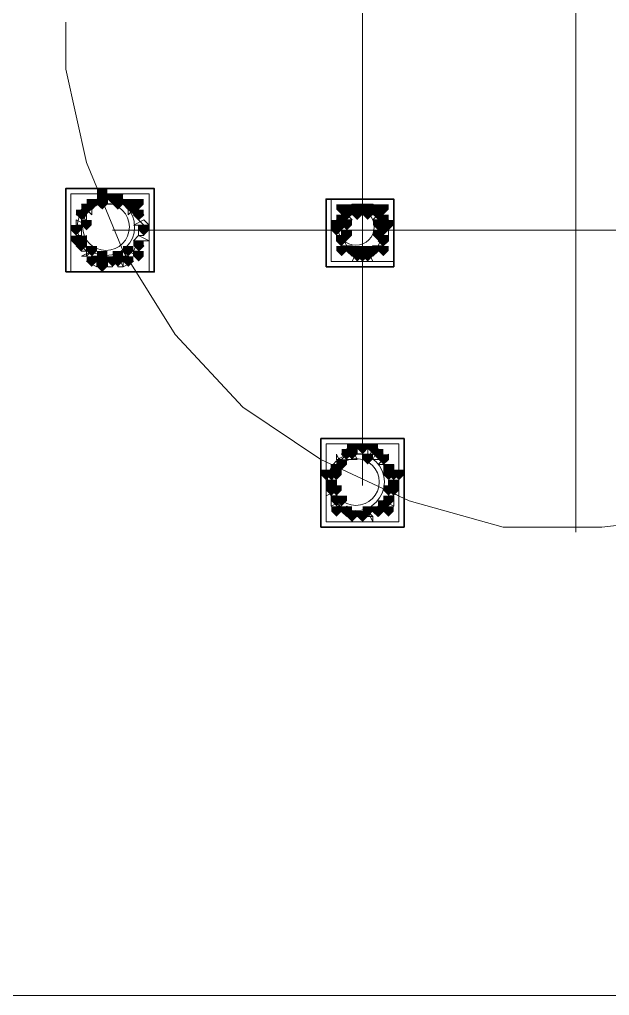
# Model space of a CAD drawing. Header units: millimetres. Extents: x 2315 to 4619, y 1334 to 1897.
# Drawn here: x 3465.52 to 3472.44, y 1530.21 to 1541.67 of the extents above; entities that cross this region are included whole.
import ezdxf

# ---------------------------------------------------------------- set-up
doc = ezdxf.new("R2010")
doc.units = ezdxf.units.MM
for name, color, linetype, true_color in [('PDF_10', 7, 'Continuous', 0x00b85c), ('PDF_AXIS', 7, 'Continuous', 0x00b85c), ('PDF_柱构件', 7, 'Continuous', 0x00b85c), ('PDF_转运站初步方案', 7, 'Continuous', 0x00b85c)]:
    doc.layers.add(name, color=color, linetype=linetype, true_color=true_color)
doc.layers.add('PDF_中心线层', color=1, linetype='Continuous')
doc.layers.add('PDF_粗实线层', color=7, linetype='Continuous')

msp = doc.modelspace()

# ---------------------------------------------------------------- hatches: boundary and pattern name
at = {"layer": 'PDF_10', "transparency": 33554559}
for points in [[(3466.608, 1539.62), (3466.547, 1539.62), (3466.547, 1539.558), (3466.608, 1539.497), (3466.669, 1539.558), (3466.669, 1539.62)], [(3466.608, 1539.62), (3466.547, 1539.62), (3466.547, 1539.558), (3466.608, 1539.497), (3466.669, 1539.558), (3466.669, 1539.62)], [(3466.608, 1539.62), (3466.547, 1539.62), (3466.547, 1539.558), (3466.608, 1539.497), (3466.669, 1539.558), (3466.669, 1539.62)], [(3466.363, 1539.558), (3466.302, 1539.558), (3466.302, 1539.497), (3466.363, 1539.436), (3466.424, 1539.497), (3466.424, 1539.558)], [(3466.363, 1539.558), (3466.302, 1539.558), (3466.302, 1539.497), (3466.363, 1539.436), (3466.424, 1539.497), (3466.424, 1539.558)], [(3466.791, 1539.558), (3466.73, 1539.558), (3466.73, 1539.497), (3466.791, 1539.436), (3466.852, 1539.497), (3466.852, 1539.558)], [(3466.791, 1539.558), (3466.73, 1539.558), (3466.73, 1539.497), (3466.791, 1539.436), (3466.852, 1539.497), (3466.852, 1539.558)], [(3469.417, 1539.497), (3469.356, 1539.497), (3469.356, 1539.436), (3469.417, 1539.375), (3469.478, 1539.436), (3469.478, 1539.497)], [(3469.417, 1539.497), (3469.356, 1539.497), (3469.356, 1539.436), (3469.417, 1539.375), (3469.478, 1539.436), (3469.478, 1539.497)], [(3469.54, 1539.497), (3469.478, 1539.497), (3469.478, 1539.436), (3469.54, 1539.375), (3469.601, 1539.436), (3469.601, 1539.497)], [(3469.54, 1539.497), (3469.478, 1539.497), (3469.478, 1539.436), (3469.54, 1539.375), (3469.601, 1539.436), (3469.601, 1539.497)], [(3469.662, 1539.497), (3469.601, 1539.497), (3469.601, 1539.436), (3469.662, 1539.375), (3469.723, 1539.436), (3469.723, 1539.497)], [(3469.662, 1539.497), (3469.601, 1539.497), (3469.601, 1539.436), (3469.662, 1539.375), (3469.723, 1539.436), (3469.723, 1539.497)], [(3466.241, 1539.436), (3466.18, 1539.436), (3466.18, 1539.375), (3466.241, 1539.314), (3466.302, 1539.375), (3466.302, 1539.436)], [(3466.241, 1539.436), (3466.18, 1539.436), (3466.18, 1539.375), (3466.241, 1539.314), (3466.302, 1539.375), (3466.302, 1539.436)], [(3466.913, 1539.436), (3466.852, 1539.436), (3466.852, 1539.375), (3466.913, 1539.314), (3466.974, 1539.375), (3466.974, 1539.436)], [(3466.913, 1539.436), (3466.852, 1539.436), (3466.852, 1539.375), (3466.913, 1539.314), (3466.974, 1539.375), (3466.974, 1539.436)], [(3466.913, 1539.436), (3466.852, 1539.436), (3466.852, 1539.375), (3466.913, 1539.314), (3466.974, 1539.375), (3466.974, 1539.436)], [(3469.295, 1539.375), (3469.234, 1539.375), (3469.234, 1539.314), (3469.295, 1539.253), (3469.356, 1539.314), (3469.356, 1539.375)], [(3469.295, 1539.375), (3469.234, 1539.375), (3469.234, 1539.314), (3469.295, 1539.253), (3469.356, 1539.314), (3469.356, 1539.375)], [(3469.295, 1539.375), (3469.234, 1539.375), (3469.234, 1539.314), (3469.295, 1539.253), (3469.356, 1539.314), (3469.356, 1539.375)], [(3469.784, 1539.375), (3469.723, 1539.375), (3469.723, 1539.314), (3469.784, 1539.253), (3469.845, 1539.314), (3469.845, 1539.375)], [(3469.784, 1539.375), (3469.723, 1539.375), (3469.723, 1539.314), (3469.784, 1539.253), (3469.845, 1539.314), (3469.845, 1539.375)], [(3466.18, 1539.253), (3466.119, 1539.253), (3466.119, 1539.192), (3466.18, 1539.131), (3466.241, 1539.192), (3466.241, 1539.253)], [(3466.18, 1539.253), (3466.119, 1539.253), (3466.119, 1539.192), (3466.18, 1539.131), (3466.241, 1539.192), (3466.241, 1539.253)], [(3466.974, 1539.253), (3466.913, 1539.253), (3466.913, 1539.192), (3466.974, 1539.131), (3467.035, 1539.192), (3467.035, 1539.253)], [(3466.974, 1539.253), (3466.913, 1539.253), (3466.913, 1539.192), (3466.974, 1539.131), (3467.035, 1539.192), (3467.035, 1539.253)], [(3469.234, 1539.253), (3469.173, 1539.253), (3469.173, 1539.192), (3469.234, 1539.131), (3469.295, 1539.192), (3469.295, 1539.253)], [(3469.234, 1539.253), (3469.173, 1539.253), (3469.173, 1539.192), (3469.234, 1539.131), (3469.295, 1539.192), (3469.295, 1539.253)], [(3469.784, 1539.253), (3469.723, 1539.253), (3469.723, 1539.192), (3469.784, 1539.131), (3469.845, 1539.192), (3469.845, 1539.253)], [(3469.784, 1539.253), (3469.723, 1539.253), (3469.723, 1539.192), (3469.784, 1539.131), (3469.845, 1539.192), (3469.845, 1539.253)], [(3469.295, 1539.131), (3469.234, 1539.131), (3469.234, 1539.07), (3469.295, 1539.009), (3469.356, 1539.07), (3469.356, 1539.131)], [(3469.295, 1539.131), (3469.234, 1539.131), (3469.234, 1539.07), (3469.295, 1539.009), (3469.356, 1539.07), (3469.356, 1539.131)], [(3469.784, 1539.131), (3469.723, 1539.131), (3469.723, 1539.07), (3469.784, 1539.009), (3469.845, 1539.07), (3469.845, 1539.131)], [(3469.784, 1539.131), (3469.723, 1539.131), (3469.723, 1539.07), (3469.784, 1539.009), (3469.845, 1539.07), (3469.845, 1539.131)], [(3466.241, 1539.07), (3466.18, 1539.07), (3466.18, 1539.009), (3466.241, 1538.948), (3466.302, 1539.009), (3466.302, 1539.07)], [(3466.241, 1539.07), (3466.18, 1539.07), (3466.18, 1539.009), (3466.241, 1538.948), (3466.302, 1539.009), (3466.302, 1539.07)], [(3466.913, 1539.07), (3466.852, 1539.07), (3466.852, 1539.009), (3466.913, 1538.948), (3466.974, 1539.009), (3466.974, 1539.07)], [(3466.913, 1539.07), (3466.852, 1539.07), (3466.852, 1539.009), (3466.913, 1538.948), (3466.974, 1539.009), (3466.974, 1539.07)], [(3466.913, 1539.07), (3466.852, 1539.07), (3466.852, 1539.009), (3466.913, 1538.948), (3466.974, 1539.009), (3466.974, 1539.07)], [(3469.417, 1539.009), (3469.356, 1539.009), (3469.356, 1538.948), (3469.417, 1538.887), (3469.478, 1538.948), (3469.478, 1539.009)], [(3469.417, 1539.009), (3469.356, 1539.009), (3469.356, 1538.948), (3469.417, 1538.887), (3469.478, 1538.948), (3469.478, 1539.009)], [(3469.54, 1538.948), (3469.478, 1538.948), (3469.478, 1538.887), (3469.54, 1538.825), (3469.601, 1538.887), (3469.601, 1538.948)], [(3469.54, 1538.948), (3469.478, 1538.948), (3469.478, 1538.887), (3469.54, 1538.825), (3469.601, 1538.887), (3469.601, 1538.948)], [(3469.662, 1539.009), (3469.601, 1539.009), (3469.601, 1538.948), (3469.662, 1538.887), (3469.723, 1538.948), (3469.723, 1539.009)], [(3469.662, 1539.009), (3469.601, 1539.009), (3469.601, 1538.948), (3469.662, 1538.887), (3469.723, 1538.948), (3469.723, 1539.009)], [(3469.662, 1539.009), (3469.601, 1539.009), (3469.601, 1538.948), (3469.662, 1538.887), (3469.723, 1538.948), (3469.723, 1539.009)], [(3466.363, 1538.887), (3466.302, 1538.887), (3466.302, 1538.825), (3466.363, 1538.764), (3466.424, 1538.825), (3466.424, 1538.887)], [(3466.363, 1538.887), (3466.302, 1538.887), (3466.302, 1538.825), (3466.363, 1538.764), (3466.424, 1538.825), (3466.424, 1538.887)], [(3466.608, 1538.887), (3466.547, 1538.887), (3466.547, 1538.825), (3466.608, 1538.764), (3466.669, 1538.825), (3466.669, 1538.887)], [(3466.608, 1538.887), (3466.547, 1538.887), (3466.547, 1538.825), (3466.608, 1538.764), (3466.669, 1538.825), (3466.669, 1538.887)], [(3466.791, 1538.887), (3466.73, 1538.887), (3466.73, 1538.825), (3466.791, 1538.764), (3466.852, 1538.825), (3466.852, 1538.887)], [(3466.791, 1538.887), (3466.73, 1538.887), (3466.73, 1538.825), (3466.791, 1538.764), (3466.852, 1538.825), (3466.852, 1538.887)], [(3469.356, 1536.627), (3469.295, 1536.627), (3469.295, 1536.565), (3469.356, 1536.504), (3469.417, 1536.565), (3469.417, 1536.627)], [(3469.356, 1536.627), (3469.295, 1536.627), (3469.295, 1536.565), (3469.356, 1536.504), (3469.417, 1536.565), (3469.417, 1536.627)], [(3469.54, 1536.688), (3469.478, 1536.688), (3469.478, 1536.627), (3469.54, 1536.565), (3469.601, 1536.627), (3469.601, 1536.688)], [(3469.54, 1536.688), (3469.478, 1536.688), (3469.478, 1536.627), (3469.54, 1536.565), (3469.601, 1536.627), (3469.601, 1536.688)], [(3469.723, 1536.627), (3469.662, 1536.627), (3469.662, 1536.565), (3469.723, 1536.504), (3469.784, 1536.565), (3469.784, 1536.627)], [(3469.723, 1536.627), (3469.662, 1536.627), (3469.662, 1536.565), (3469.723, 1536.504), (3469.784, 1536.565), (3469.784, 1536.627)], [(3469.234, 1536.443), (3469.173, 1536.443), (3469.173, 1536.382), (3469.234, 1536.321), (3469.295, 1536.382), (3469.295, 1536.443)], [(3469.234, 1536.443), (3469.173, 1536.443), (3469.173, 1536.382), (3469.234, 1536.321), (3469.295, 1536.382), (3469.295, 1536.443)], [(3469.845, 1536.443), (3469.784, 1536.443), (3469.784, 1536.382), (3469.845, 1536.321), (3469.906, 1536.382), (3469.906, 1536.443)], [(3469.845, 1536.443), (3469.784, 1536.443), (3469.784, 1536.382), (3469.845, 1536.321), (3469.906, 1536.382), (3469.906, 1536.443)], [(3469.173, 1536.26), (3469.112, 1536.26), (3469.112, 1536.199), (3469.173, 1536.138), (3469.234, 1536.199), (3469.234, 1536.26)], [(3469.173, 1536.26), (3469.112, 1536.26), (3469.112, 1536.199), (3469.173, 1536.138), (3469.234, 1536.199), (3469.234, 1536.26)], [(3469.906, 1536.26), (3469.845, 1536.26), (3469.845, 1536.199), (3469.906, 1536.138), (3469.967, 1536.199), (3469.967, 1536.26)], [(3469.906, 1536.26), (3469.845, 1536.26), (3469.845, 1536.199), (3469.906, 1536.138), (3469.967, 1536.199), (3469.967, 1536.26)], [(3469.906, 1536.26), (3469.845, 1536.26), (3469.845, 1536.199), (3469.906, 1536.138), (3469.967, 1536.199), (3469.967, 1536.26)], [(3469.234, 1536.077), (3469.173, 1536.077), (3469.173, 1536.016), (3469.234, 1535.955), (3469.295, 1536.016), (3469.295, 1536.077)], [(3469.234, 1536.077), (3469.173, 1536.077), (3469.173, 1536.016), (3469.234, 1535.955), (3469.295, 1536.016), (3469.295, 1536.077)], [(3469.845, 1536.077), (3469.784, 1536.077), (3469.784, 1536.016), (3469.845, 1535.955), (3469.906, 1536.016), (3469.906, 1536.077)], [(3469.845, 1536.077), (3469.784, 1536.077), (3469.784, 1536.016), (3469.845, 1535.955), (3469.906, 1536.016), (3469.906, 1536.077)], [(3469.356, 1535.955), (3469.295, 1535.955), (3469.295, 1535.894), (3469.356, 1535.832), (3469.417, 1535.894), (3469.417, 1535.955)], [(3469.356, 1535.955), (3469.295, 1535.955), (3469.295, 1535.894), (3469.356, 1535.832), (3469.417, 1535.894), (3469.417, 1535.955)], [(3469.356, 1535.955), (3469.295, 1535.955), (3469.295, 1535.894), (3469.356, 1535.832), (3469.417, 1535.894), (3469.417, 1535.955)], [(3469.723, 1535.955), (3469.662, 1535.955), (3469.662, 1535.894), (3469.723, 1535.832), (3469.784, 1535.894), (3469.784, 1535.955)], [(3469.723, 1535.955), (3469.662, 1535.955), (3469.662, 1535.894), (3469.723, 1535.832), (3469.784, 1535.894), (3469.784, 1535.955)], [(3469.723, 1535.955), (3469.662, 1535.955), (3469.662, 1535.894), (3469.723, 1535.832), (3469.784, 1535.894), (3469.784, 1535.955)], [(3469.54, 1535.894), (3469.478, 1535.894), (3469.478, 1535.832), (3469.54, 1535.771), (3469.601, 1535.832), (3469.601, 1535.894)], [(3469.54, 1535.894), (3469.478, 1535.894), (3469.478, 1535.832), (3469.54, 1535.771), (3469.601, 1535.832), (3469.601, 1535.894)]]:
    msp.add_hatch(color=256, dxfattribs=at).paths.add_polyline_path(points)
at = {"layer": 'PDF_柱构件', "transparency": 33554559}
for points in [[(3466.486, 1539.681), (3466.424, 1539.681), (3466.424, 1539.62), (3466.486, 1539.558), (3466.547, 1539.62), (3466.547, 1539.681)], [(3466.486, 1539.62), (3466.424, 1539.62), (3466.424, 1539.558), (3466.486, 1539.497), (3466.547, 1539.558), (3466.547, 1539.62)], [(3466.669, 1539.62), (3466.608, 1539.62), (3466.608, 1539.558), (3466.669, 1539.497), (3466.73, 1539.558), (3466.73, 1539.62)], [(3466.302, 1539.497), (3466.241, 1539.497), (3466.241, 1539.436), (3466.302, 1539.375), (3466.363, 1539.436), (3466.363, 1539.497)], [(3466.486, 1539.558), (3466.424, 1539.558), (3466.424, 1539.497), (3466.486, 1539.436), (3466.547, 1539.497), (3466.547, 1539.558)], [(3466.669, 1539.558), (3466.608, 1539.558), (3466.608, 1539.497), (3466.669, 1539.436), (3466.73, 1539.497), (3466.73, 1539.558)], [(3466.852, 1539.497), (3466.791, 1539.497), (3466.791, 1539.436), (3466.852, 1539.375), (3466.913, 1539.436), (3466.913, 1539.497)], [(3466.913, 1539.558), (3466.852, 1539.558), (3466.852, 1539.497), (3466.913, 1539.436), (3466.974, 1539.497), (3466.974, 1539.558)], [(3469.295, 1539.497), (3469.234, 1539.497), (3469.234, 1539.436), (3469.295, 1539.375), (3469.356, 1539.436), (3469.356, 1539.497)], [(3469.478, 1539.497), (3469.417, 1539.497), (3469.417, 1539.436), (3469.478, 1539.375), (3469.54, 1539.436), (3469.54, 1539.497)], [(3469.601, 1539.497), (3469.54, 1539.497), (3469.54, 1539.436), (3469.601, 1539.375), (3469.662, 1539.436), (3469.662, 1539.497)], [(3469.784, 1539.497), (3469.723, 1539.497), (3469.723, 1539.436), (3469.784, 1539.375), (3469.845, 1539.436), (3469.845, 1539.497)], [(3469.356, 1539.436), (3469.295, 1539.436), (3469.295, 1539.375), (3469.356, 1539.314), (3469.417, 1539.375), (3469.417, 1539.436)], [(3469.478, 1539.436), (3469.417, 1539.436), (3469.417, 1539.375), (3469.478, 1539.314), (3469.54, 1539.375), (3469.54, 1539.436)], [(3469.601, 1539.436), (3469.54, 1539.436), (3469.54, 1539.375), (3469.601, 1539.314), (3469.662, 1539.375), (3469.662, 1539.436)], [(3469.723, 1539.436), (3469.662, 1539.436), (3469.662, 1539.375), (3469.723, 1539.314), (3469.784, 1539.375), (3469.784, 1539.436)], [(3466.302, 1539.314), (3466.241, 1539.314), (3466.241, 1539.253), (3466.302, 1539.192), (3466.363, 1539.253), (3466.363, 1539.314)], [(3469.234, 1539.314), (3469.173, 1539.314), (3469.173, 1539.253), (3469.234, 1539.192), (3469.295, 1539.253), (3469.295, 1539.314)], [(3469.295, 1539.314), (3469.234, 1539.314), (3469.234, 1539.253), (3469.295, 1539.192), (3469.356, 1539.253), (3469.356, 1539.314)], [(3469.356, 1539.314), (3469.295, 1539.314), (3469.295, 1539.253), (3469.356, 1539.192), (3469.417, 1539.253), (3469.417, 1539.314)], [(3469.723, 1539.314), (3469.662, 1539.314), (3469.662, 1539.253), (3469.723, 1539.192), (3469.784, 1539.253), (3469.784, 1539.314)], [(3469.784, 1539.314), (3469.723, 1539.314), (3469.723, 1539.253), (3469.784, 1539.192), (3469.845, 1539.253), (3469.845, 1539.314)], [(3469.845, 1539.314), (3469.784, 1539.314), (3469.784, 1539.253), (3469.845, 1539.192), (3469.906, 1539.253), (3469.906, 1539.314)], [(3466.18, 1539.131), (3466.119, 1539.131), (3466.119, 1539.07), (3466.18, 1539.009), (3466.241, 1539.07), (3466.241, 1539.131)], [(3466.241, 1539.131), (3466.18, 1539.131), (3466.18, 1539.07), (3466.241, 1539.009), (3466.302, 1539.07), (3466.302, 1539.131)], [(3469.356, 1539.192), (3469.295, 1539.192), (3469.295, 1539.131), (3469.356, 1539.07), (3469.417, 1539.131), (3469.417, 1539.192)], [(3469.723, 1539.192), (3469.662, 1539.192), (3469.662, 1539.131), (3469.723, 1539.07), (3469.784, 1539.131), (3469.784, 1539.192)], [(3466.363, 1539.009), (3466.302, 1539.009), (3466.302, 1538.948), (3466.363, 1538.887), (3466.424, 1538.948), (3466.424, 1539.009)], [(3466.486, 1538.948), (3466.424, 1538.948), (3466.424, 1538.887), (3466.486, 1538.825), (3466.547, 1538.887), (3466.547, 1538.948)], [(3466.669, 1538.948), (3466.608, 1538.948), (3466.608, 1538.887), (3466.669, 1538.825), (3466.73, 1538.887), (3466.73, 1538.948)], [(3466.791, 1539.009), (3466.73, 1539.009), (3466.73, 1538.948), (3466.791, 1538.887), (3466.852, 1538.948), (3466.852, 1539.009)], [(3466.913, 1538.948), (3466.852, 1538.948), (3466.852, 1538.887), (3466.913, 1538.825), (3466.974, 1538.887), (3466.974, 1538.948)], [(3469.295, 1539.009), (3469.234, 1539.009), (3469.234, 1538.948), (3469.295, 1538.887), (3469.356, 1538.948), (3469.356, 1539.009)], [(3469.478, 1539.009), (3469.417, 1539.009), (3469.417, 1538.948), (3469.478, 1538.887), (3469.54, 1538.948), (3469.54, 1539.009)], [(3469.478, 1538.948), (3469.417, 1538.948), (3469.417, 1538.887), (3469.478, 1538.825), (3469.54, 1538.887), (3469.54, 1538.948)], [(3469.601, 1539.009), (3469.54, 1539.009), (3469.54, 1538.948), (3469.601, 1538.887), (3469.662, 1538.948), (3469.662, 1539.009)], [(3469.601, 1538.948), (3469.54, 1538.948), (3469.54, 1538.887), (3469.601, 1538.825), (3469.662, 1538.887), (3469.662, 1538.948)], [(3469.784, 1539.009), (3469.723, 1539.009), (3469.723, 1538.948), (3469.784, 1538.887), (3469.845, 1538.948), (3469.845, 1539.009)], [(3466.486, 1538.887), (3466.424, 1538.887), (3466.424, 1538.825), (3466.486, 1538.764), (3466.547, 1538.825), (3466.547, 1538.887)], [(3466.486, 1538.825), (3466.424, 1538.825), (3466.424, 1538.764), (3466.486, 1538.703), (3466.547, 1538.764), (3466.547, 1538.825)], [(3466.669, 1538.887), (3466.608, 1538.887), (3466.608, 1538.825), (3466.669, 1538.764), (3466.73, 1538.825), (3466.73, 1538.887)], [(3469.417, 1536.688), (3469.356, 1536.688), (3469.356, 1536.627), (3469.417, 1536.565), (3469.478, 1536.627), (3469.478, 1536.688)], [(3469.417, 1536.627), (3469.356, 1536.627), (3469.356, 1536.565), (3469.417, 1536.504), (3469.478, 1536.565), (3469.478, 1536.627)], [(3469.662, 1536.688), (3469.601, 1536.688), (3469.601, 1536.627), (3469.662, 1536.565), (3469.723, 1536.627), (3469.723, 1536.688)], [(3469.295, 1536.504), (3469.234, 1536.504), (3469.234, 1536.443), (3469.295, 1536.382), (3469.356, 1536.443), (3469.356, 1536.504)], [(3469.601, 1536.565), (3469.54, 1536.565), (3469.54, 1536.504), (3469.601, 1536.443), (3469.662, 1536.504), (3469.662, 1536.565)], [(3469.784, 1536.565), (3469.723, 1536.565), (3469.723, 1536.504), (3469.784, 1536.443), (3469.845, 1536.504), (3469.845, 1536.565)], [(3469.112, 1536.382), (3469.051, 1536.382), (3469.051, 1536.321), (3469.112, 1536.26), (3469.173, 1536.321), (3469.173, 1536.382)], [(3469.173, 1536.382), (3469.112, 1536.382), (3469.112, 1536.321), (3469.173, 1536.26), (3469.234, 1536.321), (3469.234, 1536.382)], [(3469.234, 1536.382), (3469.173, 1536.382), (3469.173, 1536.321), (3469.234, 1536.26), (3469.295, 1536.321), (3469.295, 1536.382)], [(3469.845, 1536.382), (3469.784, 1536.382), (3469.784, 1536.321), (3469.845, 1536.26), (3469.906, 1536.321), (3469.906, 1536.382)], [(3469.906, 1536.382), (3469.845, 1536.382), (3469.845, 1536.321), (3469.906, 1536.26), (3469.967, 1536.321), (3469.967, 1536.382)], [(3469.967, 1536.382), (3469.906, 1536.382), (3469.906, 1536.321), (3469.967, 1536.26), (3470.028, 1536.321), (3470.028, 1536.382)], [(3469.173, 1536.199), (3469.112, 1536.199), (3469.112, 1536.138), (3469.173, 1536.077), (3469.234, 1536.138), (3469.234, 1536.199)], [(3469.234, 1536.199), (3469.173, 1536.199), (3469.173, 1536.138), (3469.234, 1536.077), (3469.295, 1536.138), (3469.295, 1536.199)], [(3469.845, 1536.199), (3469.784, 1536.199), (3469.784, 1536.138), (3469.845, 1536.077), (3469.906, 1536.138), (3469.906, 1536.199)], [(3469.906, 1536.199), (3469.845, 1536.199), (3469.845, 1536.138), (3469.906, 1536.077), (3469.967, 1536.138), (3469.967, 1536.199)], [(3469.295, 1536.077), (3469.234, 1536.077), (3469.234, 1536.016), (3469.295, 1535.955), (3469.356, 1536.016), (3469.356, 1536.077)], [(3469.234, 1535.955), (3469.173, 1535.955), (3469.173, 1535.894), (3469.234, 1535.832), (3469.295, 1535.894), (3469.295, 1535.955)], [(3469.601, 1535.955), (3469.54, 1535.955), (3469.54, 1535.894), (3469.601, 1535.832), (3469.662, 1535.894), (3469.662, 1535.955)], [(3469.784, 1536.016), (3469.723, 1536.016), (3469.723, 1535.955), (3469.784, 1535.894), (3469.845, 1535.955), (3469.845, 1536.016)], [(3469.845, 1535.955), (3469.784, 1535.955), (3469.784, 1535.894), (3469.845, 1535.832), (3469.906, 1535.894), (3469.906, 1535.955)], [(3469.417, 1535.894), (3469.356, 1535.894), (3469.356, 1535.832), (3469.417, 1535.771), (3469.478, 1535.832), (3469.478, 1535.894)]]:
    msp.add_hatch(color=256, dxfattribs=at).paths.add_polyline_path(points)
at = {"layer": 'PDF_转运站初步方案', "transparency": 33554559}
for points in [[(3466.608, 1539.62), (3466.547, 1539.62), (3466.547, 1539.558), (3466.608, 1539.497), (3466.669, 1539.558), (3466.669, 1539.62)], [(3466.608, 1539.62), (3466.547, 1539.62), (3466.547, 1539.558), (3466.608, 1539.497), (3466.669, 1539.558), (3466.669, 1539.62)], [(3466.363, 1539.558), (3466.302, 1539.558), (3466.302, 1539.497), (3466.363, 1539.436), (3466.424, 1539.497), (3466.424, 1539.558)], [(3466.363, 1539.558), (3466.302, 1539.558), (3466.302, 1539.497), (3466.363, 1539.436), (3466.424, 1539.497), (3466.424, 1539.558)], [(3466.791, 1539.558), (3466.73, 1539.558), (3466.73, 1539.497), (3466.791, 1539.436), (3466.852, 1539.497), (3466.852, 1539.558)], [(3466.791, 1539.558), (3466.73, 1539.558), (3466.73, 1539.497), (3466.791, 1539.436), (3466.852, 1539.497), (3466.852, 1539.558)], [(3469.417, 1539.497), (3469.356, 1539.497), (3469.356, 1539.436), (3469.417, 1539.375), (3469.478, 1539.436), (3469.478, 1539.497)], [(3469.417, 1539.497), (3469.356, 1539.497), (3469.356, 1539.436), (3469.417, 1539.375), (3469.478, 1539.436), (3469.478, 1539.497)], [(3469.54, 1539.497), (3469.478, 1539.497), (3469.478, 1539.436), (3469.54, 1539.375), (3469.601, 1539.436), (3469.601, 1539.497)], [(3469.54, 1539.497), (3469.478, 1539.497), (3469.478, 1539.436), (3469.54, 1539.375), (3469.601, 1539.436), (3469.601, 1539.497)], [(3469.662, 1539.497), (3469.601, 1539.497), (3469.601, 1539.436), (3469.662, 1539.375), (3469.723, 1539.436), (3469.723, 1539.497)], [(3469.662, 1539.497), (3469.601, 1539.497), (3469.601, 1539.436), (3469.662, 1539.375), (3469.723, 1539.436), (3469.723, 1539.497)], [(3466.241, 1539.436), (3466.18, 1539.436), (3466.18, 1539.375), (3466.241, 1539.314), (3466.302, 1539.375), (3466.302, 1539.436)], [(3466.241, 1539.436), (3466.18, 1539.436), (3466.18, 1539.375), (3466.241, 1539.314), (3466.302, 1539.375), (3466.302, 1539.436)], [(3466.913, 1539.436), (3466.852, 1539.436), (3466.852, 1539.375), (3466.913, 1539.314), (3466.974, 1539.375), (3466.974, 1539.436)], [(3466.913, 1539.436), (3466.852, 1539.436), (3466.852, 1539.375), (3466.913, 1539.314), (3466.974, 1539.375), (3466.974, 1539.436)], [(3469.295, 1539.375), (3469.234, 1539.375), (3469.234, 1539.314), (3469.295, 1539.253), (3469.356, 1539.314), (3469.356, 1539.375)], [(3469.295, 1539.375), (3469.234, 1539.375), (3469.234, 1539.314), (3469.295, 1539.253), (3469.356, 1539.314), (3469.356, 1539.375)], [(3469.784, 1539.375), (3469.723, 1539.375), (3469.723, 1539.314), (3469.784, 1539.253), (3469.845, 1539.314), (3469.845, 1539.375)], [(3469.784, 1539.375), (3469.723, 1539.375), (3469.723, 1539.314), (3469.784, 1539.253), (3469.845, 1539.314), (3469.845, 1539.375)], [(3466.18, 1539.253), (3466.119, 1539.253), (3466.119, 1539.192), (3466.18, 1539.131), (3466.241, 1539.192), (3466.241, 1539.253)], [(3466.18, 1539.253), (3466.119, 1539.253), (3466.119, 1539.192), (3466.18, 1539.131), (3466.241, 1539.192), (3466.241, 1539.253)], [(3466.974, 1539.253), (3466.913, 1539.253), (3466.913, 1539.192), (3466.974, 1539.131), (3467.035, 1539.192), (3467.035, 1539.253)], [(3466.974, 1539.253), (3466.913, 1539.253), (3466.913, 1539.192), (3466.974, 1539.131), (3467.035, 1539.192), (3467.035, 1539.253)], [(3469.234, 1539.253), (3469.173, 1539.253), (3469.173, 1539.192), (3469.234, 1539.131), (3469.295, 1539.192), (3469.295, 1539.253)], [(3469.234, 1539.253), (3469.173, 1539.253), (3469.173, 1539.192), (3469.234, 1539.131), (3469.295, 1539.192), (3469.295, 1539.253)], [(3469.784, 1539.253), (3469.723, 1539.253), (3469.723, 1539.192), (3469.784, 1539.131), (3469.845, 1539.192), (3469.845, 1539.253)], [(3469.784, 1539.253), (3469.723, 1539.253), (3469.723, 1539.192), (3469.784, 1539.131), (3469.845, 1539.192), (3469.845, 1539.253)], [(3469.295, 1539.131), (3469.234, 1539.131), (3469.234, 1539.07), (3469.295, 1539.009), (3469.356, 1539.07), (3469.356, 1539.131)], [(3469.295, 1539.131), (3469.234, 1539.131), (3469.234, 1539.07), (3469.295, 1539.009), (3469.356, 1539.07), (3469.356, 1539.131)], [(3469.784, 1539.131), (3469.723, 1539.131), (3469.723, 1539.07), (3469.784, 1539.009), (3469.845, 1539.07), (3469.845, 1539.131)], [(3469.784, 1539.131), (3469.723, 1539.131), (3469.723, 1539.07), (3469.784, 1539.009), (3469.845, 1539.07), (3469.845, 1539.131)], [(3466.241, 1539.07), (3466.18, 1539.07), (3466.18, 1539.009), (3466.241, 1538.948), (3466.302, 1539.009), (3466.302, 1539.07)], [(3466.241, 1539.07), (3466.18, 1539.07), (3466.18, 1539.009), (3466.241, 1538.948), (3466.302, 1539.009), (3466.302, 1539.07)], [(3466.913, 1539.07), (3466.852, 1539.07), (3466.852, 1539.009), (3466.913, 1538.948), (3466.974, 1539.009), (3466.974, 1539.07)], [(3466.913, 1539.07), (3466.852, 1539.07), (3466.852, 1539.009), (3466.913, 1538.948), (3466.974, 1539.009), (3466.974, 1539.07)], [(3469.417, 1539.009), (3469.356, 1539.009), (3469.356, 1538.948), (3469.417, 1538.887), (3469.478, 1538.948), (3469.478, 1539.009)], [(3469.417, 1539.009), (3469.356, 1539.009), (3469.356, 1538.948), (3469.417, 1538.887), (3469.478, 1538.948), (3469.478, 1539.009)], [(3469.54, 1538.948), (3469.478, 1538.948), (3469.478, 1538.887), (3469.54, 1538.825), (3469.601, 1538.887), (3469.601, 1538.948)], [(3469.54, 1538.948), (3469.478, 1538.948), (3469.478, 1538.887), (3469.54, 1538.825), (3469.601, 1538.887), (3469.601, 1538.948)], [(3469.662, 1539.009), (3469.601, 1539.009), (3469.601, 1538.948), (3469.662, 1538.887), (3469.723, 1538.948), (3469.723, 1539.009)], [(3469.662, 1539.009), (3469.601, 1539.009), (3469.601, 1538.948), (3469.662, 1538.887), (3469.723, 1538.948), (3469.723, 1539.009)], [(3466.363, 1538.887), (3466.302, 1538.887), (3466.302, 1538.825), (3466.363, 1538.764), (3466.424, 1538.825), (3466.424, 1538.887)], [(3466.363, 1538.887), (3466.302, 1538.887), (3466.302, 1538.825), (3466.363, 1538.764), (3466.424, 1538.825), (3466.424, 1538.887)], [(3466.608, 1538.887), (3466.547, 1538.887), (3466.547, 1538.825), (3466.608, 1538.764), (3466.669, 1538.825), (3466.669, 1538.887)], [(3466.608, 1538.887), (3466.547, 1538.887), (3466.547, 1538.825), (3466.608, 1538.764), (3466.669, 1538.825), (3466.669, 1538.887)], [(3466.791, 1538.887), (3466.73, 1538.887), (3466.73, 1538.825), (3466.791, 1538.764), (3466.852, 1538.825), (3466.852, 1538.887)], [(3466.791, 1538.887), (3466.73, 1538.887), (3466.73, 1538.825), (3466.791, 1538.764), (3466.852, 1538.825), (3466.852, 1538.887)], [(3469.356, 1536.627), (3469.295, 1536.627), (3469.295, 1536.565), (3469.356, 1536.504), (3469.417, 1536.565), (3469.417, 1536.627)], [(3469.356, 1536.627), (3469.295, 1536.627), (3469.295, 1536.565), (3469.356, 1536.504), (3469.417, 1536.565), (3469.417, 1536.627)], [(3469.54, 1536.688), (3469.478, 1536.688), (3469.478, 1536.627), (3469.54, 1536.565), (3469.601, 1536.627), (3469.601, 1536.688)], [(3469.54, 1536.688), (3469.478, 1536.688), (3469.478, 1536.627), (3469.54, 1536.565), (3469.601, 1536.627), (3469.601, 1536.688)], [(3469.723, 1536.627), (3469.662, 1536.627), (3469.662, 1536.565), (3469.723, 1536.504), (3469.784, 1536.565), (3469.784, 1536.627)], [(3469.723, 1536.627), (3469.662, 1536.627), (3469.662, 1536.565), (3469.723, 1536.504), (3469.784, 1536.565), (3469.784, 1536.627)], [(3469.234, 1536.443), (3469.173, 1536.443), (3469.173, 1536.382), (3469.234, 1536.321), (3469.295, 1536.382), (3469.295, 1536.443)], [(3469.234, 1536.443), (3469.173, 1536.443), (3469.173, 1536.382), (3469.234, 1536.321), (3469.295, 1536.382), (3469.295, 1536.443)], [(3469.845, 1536.443), (3469.784, 1536.443), (3469.784, 1536.382), (3469.845, 1536.321), (3469.906, 1536.382), (3469.906, 1536.443)], [(3469.845, 1536.443), (3469.784, 1536.443), (3469.784, 1536.382), (3469.845, 1536.321), (3469.906, 1536.382), (3469.906, 1536.443)], [(3469.173, 1536.26), (3469.112, 1536.26), (3469.112, 1536.199), (3469.173, 1536.138), (3469.234, 1536.199), (3469.234, 1536.26)], [(3469.173, 1536.26), (3469.112, 1536.26), (3469.112, 1536.199), (3469.173, 1536.138), (3469.234, 1536.199), (3469.234, 1536.26)], [(3469.906, 1536.26), (3469.845, 1536.26), (3469.845, 1536.199), (3469.906, 1536.138), (3469.967, 1536.199), (3469.967, 1536.26)], [(3469.906, 1536.26), (3469.845, 1536.26), (3469.845, 1536.199), (3469.906, 1536.138), (3469.967, 1536.199), (3469.967, 1536.26)], [(3469.234, 1536.077), (3469.173, 1536.077), (3469.173, 1536.016), (3469.234, 1535.955), (3469.295, 1536.016), (3469.295, 1536.077)], [(3469.234, 1536.077), (3469.173, 1536.077), (3469.173, 1536.016), (3469.234, 1535.955), (3469.295, 1536.016), (3469.295, 1536.077)], [(3469.845, 1536.077), (3469.784, 1536.077), (3469.784, 1536.016), (3469.845, 1535.955), (3469.906, 1536.016), (3469.906, 1536.077)], [(3469.845, 1536.077), (3469.784, 1536.077), (3469.784, 1536.016), (3469.845, 1535.955), (3469.906, 1536.016), (3469.906, 1536.077)], [(3469.356, 1535.955), (3469.295, 1535.955), (3469.295, 1535.894), (3469.356, 1535.832), (3469.417, 1535.894), (3469.417, 1535.955)], [(3469.356, 1535.955), (3469.295, 1535.955), (3469.295, 1535.894), (3469.356, 1535.832), (3469.417, 1535.894), (3469.417, 1535.955)], [(3469.723, 1535.955), (3469.662, 1535.955), (3469.662, 1535.894), (3469.723, 1535.832), (3469.784, 1535.894), (3469.784, 1535.955)], [(3469.723, 1535.955), (3469.662, 1535.955), (3469.662, 1535.894), (3469.723, 1535.832), (3469.784, 1535.894), (3469.784, 1535.955)], [(3469.54, 1535.894), (3469.478, 1535.894), (3469.478, 1535.832), (3469.54, 1535.771), (3469.601, 1535.832), (3469.601, 1535.894)], [(3469.54, 1535.894), (3469.478, 1535.894), (3469.478, 1535.832), (3469.54, 1535.771), (3469.601, 1535.832), (3469.601, 1535.894)]]:
    msp.add_hatch(color=256, dxfattribs=at).paths.add_polyline_path(points)

# ---------------------------------------------------------------- linework, layer by layer
at = {"layer": 'PDF_10', "lineweight": 18}
for points in [[(3466.363, 1539.497), (3466.424, 1539.497), (3466.363, 1539.497)], [(3466.608, 1539.558), (3466.547, 1539.558)], [(3466.791, 1539.497), (3466.73, 1539.497), (3466.791, 1539.497)], [(3469.54, 1539.436), (3469.54, 1539.497)], [(3466.241, 1539.375), (3466.302, 1539.375), (3466.241, 1539.314)], [(3466.913, 1539.314), (3466.913, 1539.375)], [(3469.295, 1539.375), (3469.295, 1539.314)], [(3469.417, 1539.436), (3469.356, 1539.375)], [(3469.417, 1539.375), (3469.356, 1539.436)], [(3469.601, 1539.436), (3469.478, 1539.436)], [(3469.723, 1539.375), (3469.662, 1539.436), (3469.662, 1539.375)], [(3469.723, 1539.314), (3469.784, 1539.314), (3469.784, 1539.375)], [(3466.241, 1539.192), (3466.18, 1539.192), (3466.18, 1539.131)], [(3466.974, 1539.131), (3466.974, 1539.192), (3466.913, 1539.192)], [(3469.295, 1539.192), (3469.234, 1539.192), (3469.234, 1539.131)], [(3469.784, 1539.131), (3469.784, 1539.192), (3469.845, 1539.192)], [(3469.295, 1539.009), (3469.295, 1539.07), (3469.295, 1539.009)], [(3469.723, 1539.07), (3469.784, 1539.009), (3469.784, 1539.07)], [(3466.302, 1539.009), (3466.241, 1539.009), (3466.302, 1538.948)], [(3466.913, 1538.948), (3466.913, 1539.009)], [(3469.356, 1538.948), (3469.417, 1538.948), (3469.356, 1538.948)], [(3469.54, 1538.948), (3469.54, 1538.887)], [(3469.662, 1538.948), (3469.723, 1538.948)], [(3466.363, 1538.887), (3466.424, 1538.825)], [(3466.424, 1538.887), (3466.363, 1538.825)], [(3466.547, 1538.825), (3466.608, 1538.825), (3466.608, 1538.764)], [(3466.73, 1538.825), (3466.791, 1538.887)], [(3466.73, 1538.887), (3466.791, 1538.825)], [(3469.478, 1538.887), (3469.601, 1538.887)], [(3469.478, 1536.627), (3469.601, 1536.627)], [(3469.54, 1536.565), (3469.54, 1536.627)], [(3469.295, 1536.504), (3469.356, 1536.565), (3469.356, 1536.504)], [(3469.662, 1536.565), (3469.784, 1536.504)], [(3469.723, 1536.504), (3469.723, 1536.565)], [(3469.173, 1536.382), (3469.234, 1536.443)], [(3469.234, 1536.382), (3469.173, 1536.443)], [(3469.845, 1536.443), (3469.906, 1536.382)], [(3469.845, 1536.382), (3469.906, 1536.443)], [(3469.112, 1536.199), (3469.173, 1536.199), (3469.173, 1536.26)], [(3469.906, 1536.26), (3469.906, 1536.199)], [(3469.234, 1536.016), (3469.173, 1536.077)], [(3469.234, 1536.077), (3469.173, 1536.016)], [(3469.906, 1536.077), (3469.845, 1536.016)], [(3469.845, 1536.077), (3469.906, 1536.016)], [(3469.356, 1535.894), (3469.295, 1535.894)], [(3469.601, 1535.832), (3469.478, 1535.832)], [(3469.54, 1535.894), (3469.54, 1535.832)], [(3469.784, 1535.894), (3469.662, 1535.894)]]:
    msp.add_lwpolyline(points, dxfattribs=at)
at = {"layer": 'PDF_AXIS', "lineweight": 18}
for points in [[(3466.119, 1538.703), (3466.119, 1539.62), (3467.035, 1539.62), (3467.035, 1538.703)], [(3469.173, 1538.825), (3469.173, 1539.558), (3469.906, 1539.558), (3469.906, 1538.825)], [(3469.967, 1535.771), (3469.967, 1536.688), (3469.112, 1536.688), (3469.112, 1535.771)]]:
    msp.add_lwpolyline(points, close=True, dxfattribs=at)
at = {"layer": 'PDF_中心线层', "color": 112, "lineweight": 18, "true_color": 0x00b85c}
msp.add_lwpolyline([(3472.044, 1535.649), (3472.044, 1547.682)], close=True, dxfattribs=at)
for points in [[(3469.54, 1547.133), (3469.54, 1536.199)], [(3466.058, 1541.635), (3466.058, 1541.085), (3466.302, 1539.986), (3466.73, 1538.948), (3467.341, 1537.97), (3468.135, 1537.115), (3469.051, 1536.504), (3470.089, 1536.016), (3471.189, 1535.71), (3472.349, 1535.71), (3473.449, 1535.832), (3474.548, 1536.199), (3475.037, 1536.504)], [(3466.608, 1539.192), (3477.48, 1539.192)]]:
    msp.add_lwpolyline(points, dxfattribs=at)
at = {"layer": 'PDF_柱构件', "lineweight": 18}
for points in [[(3466.486, 1539.62), (3466.486, 1539.497)], [(3466.608, 1539.497), (3466.547, 1539.497), (3466.547, 1539.62), (3466.608, 1539.62)], [(3466.73, 1539.62), (3466.669, 1539.497), (3466.669, 1539.62)], [(3466.302, 1539.497), (3466.363, 1539.436), (3466.363, 1539.375), (3466.241, 1539.497)], [(3466.424, 1539.497), (3466.363, 1539.436), (3466.302, 1539.497), (3466.424, 1539.558)], [(3466.791, 1539.436), (3466.73, 1539.497), (3466.73, 1539.558), (3466.852, 1539.497)], [(3466.913, 1539.497), (3466.791, 1539.375), (3466.791, 1539.436)], [(3469.478, 1539.375), (3469.356, 1539.375), (3469.356, 1539.436), (3469.417, 1539.497)], [(3469.478, 1539.497), (3469.478, 1539.375), (3469.417, 1539.497)], [(3469.601, 1539.436), (3469.478, 1539.436), (3469.478, 1539.497), (3469.601, 1539.497)], [(3469.662, 1539.497), (3469.601, 1539.375), (3469.601, 1539.497)], [(3469.662, 1539.375), (3469.601, 1539.375), (3469.662, 1539.497), (3469.723, 1539.436)], [(3466.302, 1539.375), (3466.302, 1539.314), (3466.18, 1539.375), (3466.241, 1539.436)], [(3466.913, 1539.314), (3466.852, 1539.375), (3466.913, 1539.436), (3466.974, 1539.375)], [(3469.356, 1539.314), (3469.295, 1539.253), (3469.234, 1539.314), (3469.295, 1539.375)], [(3469.295, 1539.436), (3469.417, 1539.314), (3469.356, 1539.314)], [(3469.784, 1539.436), (3469.723, 1539.314), (3469.662, 1539.314)], [(3469.784, 1539.253), (3469.723, 1539.314), (3469.784, 1539.375), (3469.845, 1539.314)], [(3466.18, 1539.314), (3466.302, 1539.253), (3466.18, 1539.253)], [(3466.241, 1539.253), (3466.241, 1539.131), (3466.18, 1539.131), (3466.18, 1539.253)], [(3467.035, 1539.253), (3466.913, 1539.253), (3466.852, 1539.253), (3466.974, 1539.314)], [(3466.913, 1539.131), (3466.913, 1539.253), (3466.974, 1539.253), (3466.974, 1539.131)], [(3469.234, 1539.253), (3469.356, 1539.253)], [(3469.295, 1539.253), (3469.295, 1539.131), (3469.234, 1539.131), (3469.234, 1539.253)], [(3469.845, 1539.253), (3469.723, 1539.253)], [(3469.784, 1539.131), (3469.784, 1539.253), (3469.845, 1539.253), (3469.845, 1539.131)], [(3466.18, 1539.07), (3466.302, 1539.131), (3466.302, 1539.07)], [(3469.234, 1539.131), (3469.356, 1539.131), (3469.234, 1539.07)], [(3469.295, 1539.131), (3469.356, 1539.009), (3469.295, 1539.009), (3469.234, 1539.07)], [(3469.845, 1539.07), (3469.723, 1539.131), (3469.845, 1539.131)], [(3469.723, 1539.009), (3469.784, 1539.131), (3469.845, 1539.07), (3469.784, 1539.009)], [(3466.302, 1539.07), (3466.302, 1538.948), (3466.241, 1538.948), (3466.18, 1539.009)], [(3466.852, 1538.948), (3466.913, 1539.07), (3466.974, 1539.009), (3466.913, 1538.948)], [(3466.241, 1538.887), (3466.363, 1538.948), (3466.302, 1538.887)], [(3466.913, 1538.887), (3466.791, 1538.948)], [(3469.295, 1538.948), (3469.356, 1539.009), (3469.417, 1539.009)], [(3469.356, 1539.009), (3469.478, 1538.948), (3469.417, 1538.887), (3469.356, 1538.948)], [(3469.417, 1538.825), (3469.478, 1538.948), (3469.478, 1538.825)], [(3469.478, 1538.948), (3469.601, 1538.948), (3469.601, 1538.887), (3469.478, 1538.887)], [(3469.601, 1538.948), (3469.662, 1539.009), (3469.723, 1538.948), (3469.662, 1538.887)], [(3469.601, 1538.825), (3469.601, 1538.948), (3469.662, 1538.825)], [(3469.784, 1538.948), (3469.662, 1539.009), (3469.723, 1539.009)], [(3466.363, 1538.887), (3466.424, 1538.887), (3466.424, 1538.764), (3466.302, 1538.825)], [(3466.486, 1538.764), (3466.486, 1538.887)], [(3466.547, 1538.825), (3466.608, 1538.825), (3466.608, 1538.764), (3466.547, 1538.764)], [(3466.669, 1538.764), (3466.669, 1538.887), (3466.73, 1538.764)], [(3466.73, 1538.887), (3466.791, 1538.887), (3466.852, 1538.825), (3466.73, 1538.764)], [(3469.356, 1536.504), (3469.417, 1536.504), (3469.356, 1536.627), (3469.295, 1536.565)], [(3469.417, 1536.627), (3469.417, 1536.504), (3469.478, 1536.504)], [(3469.478, 1536.565), (3469.601, 1536.565), (3469.601, 1536.627), (3469.478, 1536.627)], [(3469.662, 1536.627), (3469.601, 1536.504)], [(3469.662, 1536.504), (3469.723, 1536.504), (3469.784, 1536.565), (3469.723, 1536.627)], [(3469.845, 1536.565), (3469.723, 1536.443), (3469.784, 1536.443), (3469.845, 1536.504)], [(3469.234, 1536.321), (3469.295, 1536.443), (3469.173, 1536.443), (3469.173, 1536.382)], [(3469.784, 1536.443), (3469.845, 1536.321), (3469.906, 1536.382), (3469.906, 1536.443)], [(3469.112, 1536.321), (3469.234, 1536.321)], [(3469.967, 1536.321), (3469.845, 1536.321)], [(3469.234, 1536.199), (3469.234, 1536.26), (3469.112, 1536.26), (3469.112, 1536.199)], [(3469.845, 1536.26), (3469.845, 1536.199), (3469.967, 1536.199), (3469.967, 1536.26)], [(3469.112, 1536.077), (3469.234, 1536.138), (3469.112, 1536.138)], [(3469.295, 1536.016), (3469.234, 1536.077), (3469.173, 1536.077), (3469.173, 1535.955)], [(3469.845, 1536.077), (3469.784, 1536.016), (3469.906, 1535.955), (3469.906, 1536.077)], [(3469.967, 1536.138), (3469.845, 1536.138), (3469.967, 1536.077)], [(3469.234, 1535.894), (3469.295, 1536.016)], [(3469.417, 1535.894), (3469.356, 1535.955), (3469.295, 1535.894), (3469.356, 1535.832)], [(3469.723, 1535.955), (3469.662, 1535.894), (3469.723, 1535.832), (3469.784, 1535.894)], [(3469.845, 1535.894), (3469.784, 1536.016), (3469.723, 1536.016)], [(3469.417, 1535.771), (3469.478, 1535.894), (3469.417, 1535.894), (3469.417, 1535.832)], [(3469.601, 1535.894), (3469.478, 1535.894), (3469.478, 1535.832), (3469.601, 1535.832)]]:
    msp.add_lwpolyline(points, close=True, dxfattribs=at)
for points in [[(3466.241, 1539.314), (3466.241, 1539.253)], [(3466.974, 1539.253), (3466.913, 1539.314)], [(3466.974, 1539.07), (3466.852, 1539.07), (3466.913, 1539.131), (3467.035, 1539.07), (3466.974, 1539.07), (3466.913, 1539.07)], [(3469.295, 1539.131), (3469.295, 1539.07)], [(3469.784, 1539.07), (3469.784, 1539.131)], [(3466.302, 1538.948), (3466.302, 1538.887)], [(3466.852, 1538.887), (3466.852, 1538.948)], [(3469.356, 1539.009), (3469.356, 1538.948)], [(3469.723, 1538.948), (3469.723, 1539.009)], [(3469.234, 1536.504), (3469.295, 1536.443), (3469.234, 1536.565), (3469.234, 1536.504), (3469.295, 1536.504)], [(3469.601, 1536.565), (3469.662, 1536.565)], [(3469.295, 1535.955), (3469.234, 1535.955)], [(3469.662, 1535.832), (3469.601, 1535.894), (3469.662, 1535.771), (3469.662, 1535.832), (3469.601, 1535.832)]]:
    msp.add_lwpolyline(points, dxfattribs=at)
at = {"layer": 'PDF_粗实线层', "color": 112, "lineweight": 35, "true_color": 0x00b85c}
for points in [[(3466.058, 1538.703), (3466.058, 1539.681), (3467.096, 1539.681), (3467.096, 1538.703)], [(3469.112, 1538.764), (3469.906, 1538.764), (3469.906, 1539.558), (3469.112, 1539.558)], [(3470.028, 1535.71), (3470.028, 1536.749), (3469.051, 1536.749), (3469.051, 1535.71)]]:
    msp.add_lwpolyline(points, close=True, dxfattribs=at)
at = {"layer": 'PDF_转运站初步方案', "color": 142, "lineweight": 5, "true_color": 0x00a5dd}
msp.add_lwpolyline([(3419.942, 1530.213), (4209.904, 1530.213)], dxfattribs=at)
at = {"layer": 'PDF_转运站初步方案', "lineweight": 18}
for centre, radius in [((3466.53, 1539.232), 0.336), ((3466.53, 1539.232), 0.275), ((3469.462, 1539.232), 0.214), ((3469.462, 1539.232), 0.214), ((3469.462, 1536.239), 0.336), ((3469.462, 1536.239), 0.275)]:
    msp.add_circle(centre, radius, dxfattribs=at)

doc.saveas('drawing.dxf')
